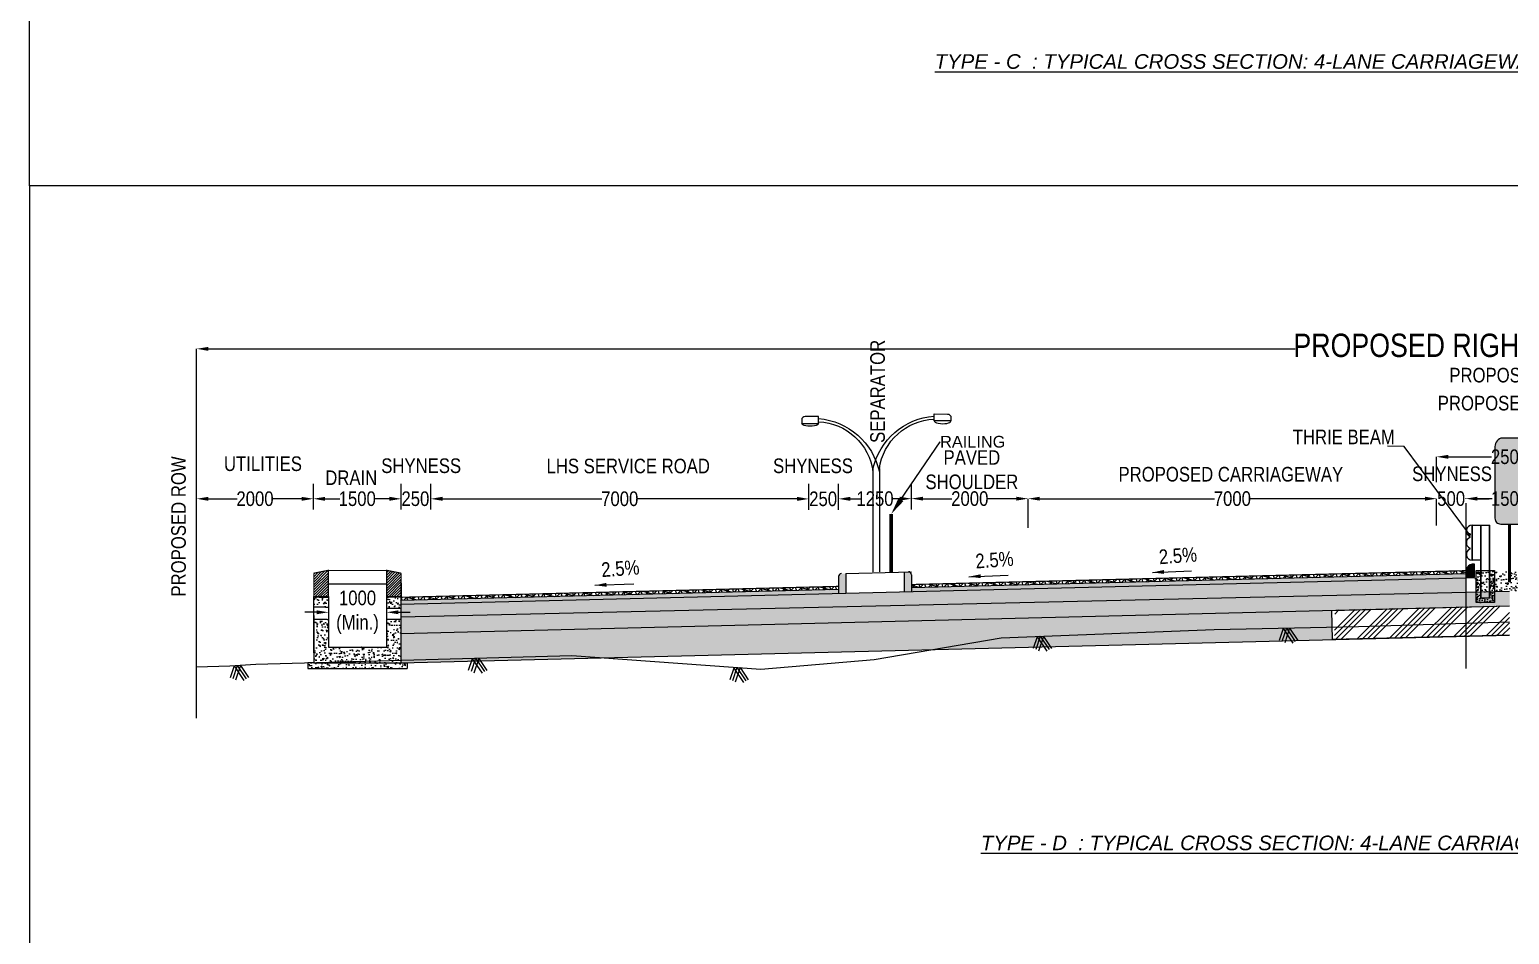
# Model space of a CAD drawing. Header units: millimetres. Extents: x 207528 to 778454, y -364692 to 101323.
# Drawn here: x 384197 to 409558, y 25714 to 41214 of the extents above; entities that cross this region are included whole.
import ezdxf
from ezdxf import colors
from ezdxf.entities.mleader import LeaderData, LeaderLine
from ezdxf.math import Vec2, Vec3

# ---------------------------------------------------------------- set-up
doc = ezdxf.new("R2010")
doc.units = ezdxf.units.MM
doc.linetypes.add('DASHED2', pattern=[0.375, 0.25, -0.125])
for name, color, linetype in [('Dim', 253, 'Continuous'), ('Dimension', 253, 'Continuous'), ('hatch', 253, 'Continuous'), ('NGL', 7, 'DASHED2'), ('Proposed ROW', 241, 'MNEW')]:
    doc.layers.add(name, color=color, linetype=linetype)
doc.styles.add('DIM', font='ARIALN.TTF', dxfattribs={"height": 250})
doc.styles.get("Standard").update_dxf_attribs({"font": 'arial.ttf'})
doc.styles.add('STRIP PLAN STYLE', font='ARIALN.TTF')
doc.linetypes.add('MNEW', pattern='A,26.152623,-1.048632,["PROW",Standard,S=1.75,R=0,X=0,Y=-0.975095],-7.693777,26.152623', length=61.047655)
doc.dimstyles.new('DIM', dxfattribs={"dimtxt": 250, "dimasz": 200, "dimexe": 0.18, "dimexo": 0.0625, "dimgap": 0.09, "dimtad": 0, "dimtih": 1, "dimtoh": 1, "dimdec": 0, "dimzin": 0, "dimdsep": 46, "dimtxsty": 'DIM', "dimcen": 0.09, "dimclrd": 256, "dimclrt": 7, "dimadec": 0, "dimazin": 0, "dimtfac": 1, "dimtdec": 0, "dimtofl": 0, "dimtmove": 0, "dimatfit": 3, "dimfxl": 1, "dimtolj": 1, "dimtzin": 0, "dimarcsym": 0})
doc.dimstyles.new('new', dxfattribs={"dimtxt": 150, "dimasz": 150, "dimexe": 100, "dimexo": 0.1, "dimgap": 0.09, "dimtad": 0, "dimtih": 1, "dimtoh": 1, "dimdec": 0, "dimzin": 0, "dimdsep": 46, "dimtxsty": 'DIM', "dimcen": 0.09, "dimclrd": 256, "dimclrt": 252, "dimadec": 0, "dimazin": 0, "dimtfac": 1, "dimtdec": 0, "dimtofl": 0, "dimtmove": 0, "dimatfit": 3, "dimfxl": 1, "dimtolj": 1, "dimtzin": 0, "dimlwd": -1, "dimarcsym": 0})

# ---------------------------------------------------------------- blocks, each defined once
blk = doc.blocks.new('*D145')
at = {"layer": 'Defpoints', "color": 0, "transparency": 16777216}
for p in [(410810, 33895), (408310, 33460), (410810, 33460)]:
    blk.add_point(p, dxfattribs=at)
at = {"layer": 'Dim', "color": 0, "lineweight": -2, "transparency": 16777216}
for p, q in [((408310, 33460), (408310, 33896)), ((410810, 33460), (410810, 33896))]:
    blk.add_line(p, q, dxfattribs=at)
at = {"layer": 'Dim', "lineweight": -2, "transparency": 16777216}
for p, q in [((408510, 33895), (409253, 33895)), ((410610, 33895), (409868, 33895))]:
    blk.add_line(p, q, dxfattribs=at)
at = {"layer": 'Dim', "transparency": 16777216}
for points in [[(408510, 33929), (408510, 33862), (408310, 33895)], [(410610, 33929), (410610, 33862), (410810, 33895)]]:
    blk.add_solid(points, dxfattribs=at)
at = {"layer": 'Dim', "color": 7, "transparency": 16777216, "insert": (409560, 33895), "char_height": 250, "attachment_point": 5, "style": 'DIM'}
blk.add_mtext('\\A1;2500', dxfattribs=at)
blk = doc.blocks.new('*D146')
at = {"layer": 'Defpoints', "color": 0, "transparency": 16777216}
for p in [(432060, 35745), (387060, 33506), (432060, 33626)]:
    blk.add_point(p, dxfattribs=at)
at = {"layer": 'Dim', "color": 0, "lineweight": -2, "transparency": 16777216}
for p, q in [((387060, 33506), (387060, 35745)), ((432060, 33626), (432060, 35745))]:
    blk.add_line(p, q, dxfattribs=at)
at = {"layer": 'Dim', "lineweight": -2, "transparency": 16777216}
for p, q in [((387260, 35745), (405888, 35745)), ((431860, 35745), (413234, 35745))]:
    blk.add_line(p, q, dxfattribs=at)
at = {"layer": 'Dim', "transparency": 16777216}
for points in [[(387260, 35778), (387260, 35711), (387060, 35745)], [(431860, 35778), (431860, 35711), (432060, 35745)]]:
    blk.add_solid(points, dxfattribs=at)
at = {"layer": 'Dim', "color": 7, "transparency": 16777216, "insert": (409561, 35745), "char_height": 400, "attachment_point": 5, "style": 'STRIP PLAN STYLE'}
blk.add_mtext('\\A1;PROPOSED RIGHT OF WAY (45m)', dxfattribs=at)
blk = doc.blocks.new('*D148')
at = {"layer": 'Defpoints', "color": 0, "transparency": 16777216}
for p in [(408310, 33178), (408310, 32992), (408810, 32992)]:
    blk.add_point(p, dxfattribs=at)
at = {"layer": 'Dim', "lineweight": -2, "transparency": 16777216}
for p, q in [((408110, 33178), (407910, 33178)), ((409010, 33178), (409210, 33178))]:
    blk.add_line(p, q, dxfattribs=at)
at = {"layer": 'Dim', "color": 0, "lineweight": -2, "transparency": 16777216}
for p, q in [((408310, 33177), (408310, 33178)), ((408810, 33177), (408810, 33178))]:
    blk.add_line(p, q, dxfattribs=at)
at = {"layer": 'Dim', "transparency": 16777216}
for points in [[(408110, 33212), (408110, 33145), (408310, 33178)], [(409010, 33212), (409010, 33145), (408810, 33178)]]:
    blk.add_solid(points, dxfattribs=at)
at = {"layer": 'Dim', "color": 7, "transparency": 16777216, "insert": (408560, 33178), "char_height": 250, "attachment_point": 5, "style": 'DIM'}
blk.add_mtext('\\A1;500', dxfattribs=at)
blk = doc.blocks.new('*D149')
at = {"layer": 'Defpoints', "color": 0, "transparency": 16777216}
for p in [(408810, 33179), (408810, 32992), (410310, 32992)]:
    blk.add_point(p, dxfattribs=at)
at = {"layer": 'Dim', "color": 0, "lineweight": -2, "transparency": 16777216}
for p, q in [((408810, 33178), (408810, 33179)), ((410310, 33177), (410310, 33178))]:
    blk.add_line(p, q, dxfattribs=at)
at = {"layer": 'Dim', "lineweight": -2, "transparency": 16777216}
for p, q in [((409010, 33179), (409264, 33179)), ((410110, 33178), (409856, 33178))]:
    blk.add_line(p, q, dxfattribs=at)
at = {"layer": 'Dim', "transparency": 16777216}
for points in [[(409010, 33212), (409010, 33146), (408810, 33179)], [(410110, 33212), (410110, 33145), (410310, 33178)]]:
    blk.add_solid(points, dxfattribs=at)
at = {"layer": 'Dim', "color": 7, "transparency": 16777216, "insert": (409560, 33179), "char_height": 250, "attachment_point": 5, "style": 'DIM'}
blk.add_mtext('\\A1;1500', dxfattribs=at)
blk = doc.blocks.new('*D150')
at = {"layer": 'Defpoints', "color": 0, "transparency": 16777216}
for p in [(399310, 33179), (399310, 33179), (401310, 33178)]:
    blk.add_point(p, dxfattribs=at)
at = {"layer": 'Dim', "color": 0, "lineweight": -2, "transparency": 16777216}
for p, q in [((399310, 33178), (399310, 33178)), ((401310, 33178), (401310, 33178))]:
    blk.add_line(p, q, dxfattribs=at)
at = {"layer": 'Dim', "lineweight": -2, "transparency": 16777216}
for p, q in [((399510, 33178), (400003, 33178)), ((401110, 33178), (400618, 33178))]:
    blk.add_line(p, q, dxfattribs=at)
at = {"layer": 'Dim', "transparency": 16777216}
for points in [[(399510, 33212), (399510, 33145), (399310, 33179)], [(401110, 33211), (401110, 33145), (401310, 33178)]]:
    blk.add_solid(points, dxfattribs=at)
at = {"layer": 'Dim', "color": 7, "transparency": 16777216, "insert": (400310, 33178), "char_height": 250, "attachment_point": 5, "style": 'DIM'}
blk.add_mtext('\\A1;2000', dxfattribs=at)
blk = doc.blocks.new('*D151')
at = {"layer": 'Defpoints', "color": 0, "transparency": 16777216}
for p in [(401310, 33178), (408310, 32718), (401310, 32680)]:
    blk.add_point(p, dxfattribs=at)
at = {"layer": 'Dim', "color": 0, "lineweight": -2, "transparency": 16777216}
for p, q in [((401310, 32680), (401310, 33178)), ((408310, 32718), (408310, 33178))]:
    blk.add_line(p, q, dxfattribs=at)
at = {"layer": 'Dim', "lineweight": -2, "transparency": 16777216}
for p, q in [((401510, 33178), (404505, 33178)), ((408110, 33178), (405115, 33178))]:
    blk.add_line(p, q, dxfattribs=at)
at = {"layer": 'Dim', "transparency": 16777216}
for points in [[(401510, 33211), (401510, 33144), (401310, 33178)], [(408110, 33211), (408110, 33144), (408310, 33178)]]:
    blk.add_solid(points, dxfattribs=at)
at = {"layer": 'Dim', "color": 7, "transparency": 16777216, "insert": (404810, 33178), "char_height": 250, "attachment_point": 5, "style": 'DIM'}
blk.add_mtext('\\A1;7000', dxfattribs=at)
blk = doc.blocks.new('*D159')
at = {"layer": 'Defpoints', "color": 0, "transparency": 16777216}
for p in [(390317, 31232), (389317, 30750), (390317, 30750)]:
    blk.add_point(p, dxfattribs=at)
at = {"layer": 'Dim', "lineweight": -2, "transparency": 16777216}
for p, q in [((389117, 31232), (388917, 31232)), ((390517, 31232), (390717, 31232))]:
    blk.add_line(p, q, dxfattribs=at)
at = {"layer": 'Dim', "color": 0, "lineweight": -2, "transparency": 16777216}
for p, q in [((389317, 31230), (389317, 31232)), ((390317, 31230), (390317, 31232))]:
    blk.add_line(p, q, dxfattribs=at)
at = {"layer": 'Dim', "transparency": 16777216}
for points in [[(389117, 31265), (389117, 31198), (389317, 31232)], [(390517, 31265), (390517, 31198), (390317, 31232)]]:
    blk.add_solid(points, dxfattribs=at)
at = {"layer": 'Dim', "color": 7, "transparency": 16777216, "insert": (389817, 31232), "char_height": 250, "attachment_point": 5, "style": 'DIM'}
blk.add_mtext('\\A1;1000 \\P(Min.)', dxfattribs=at)
blk = doc.blocks.new('*D160')
at = {"layer": 'Defpoints', "color": 0, "transparency": 16777216}
for p in [(389060, 33176), (389060, 33176), (390564, 33175)]:
    blk.add_point(p, dxfattribs=at)
at = {"layer": 'Dimension', "color": 0, "lineweight": -2, "transparency": 16777216}
for p, q in [((389060, 33176), (389060, 33176)), ((390564, 33175), (390564, 33175))]:
    blk.add_line(p, q, dxfattribs=at)
at = {"layer": 'Dimension', "lineweight": -2, "transparency": 16777216}
for p, q in [((389260, 33176), (389516, 33176)), ((390364, 33175), (390108, 33175))]:
    blk.add_line(p, q, dxfattribs=at)
at = {"layer": 'Dimension', "transparency": 16777216}
for points in [[(389260, 33209), (389260, 33142), (389060, 33176)], [(390364, 33209), (390364, 33142), (390564, 33175)]]:
    blk.add_solid(points, dxfattribs=at)
at = {"layer": 'Dimension', "color": 7, "transparency": 16777216, "insert": (389812, 33176), "char_height": 250, "width": 591.23, "attachment_point": 5, "style": 'DIM'}
blk.add_mtext('\\A1;1500', dxfattribs=at)
blk = doc.blocks.new('*D161')
at = {"layer": 'Defpoints', "color": 0, "transparency": 16777216}
for p in [(387060, 33233), (389060, 33232), (387060, 33176)]:
    blk.add_point(p, dxfattribs=at)
at = {"layer": 'Dimension', "color": 0, "lineweight": -2, "transparency": 16777216}
for p, q in [((387060, 33177), (387060, 33176)), ((389060, 33177), (389060, 33176))]:
    blk.add_line(p, q, dxfattribs=at)
at = {"layer": 'Dimension', "lineweight": -2, "transparency": 16777216}
for p, q in [((387260, 33176), (387753, 33176)), ((388860, 33176), (388368, 33176))]:
    blk.add_line(p, q, dxfattribs=at)
at = {"layer": 'Dimension', "transparency": 16777216}
for points in [[(387260, 33209), (387260, 33142), (387060, 33176)], [(388860, 33209), (388860, 33142), (389060, 33176)]]:
    blk.add_solid(points, dxfattribs=at)
at = {"layer": 'Dimension', "color": 7, "transparency": 16777216, "insert": (388060, 33176), "char_height": 250, "attachment_point": 5, "style": 'DIM'}
blk.add_mtext('\\A1;2000', dxfattribs=at)
blk = doc.blocks.new('*D162')
at = {"layer": 'Defpoints', "color": 0, "transparency": 16777216}
for p in [(398060, 33175), (398060, 33175), (399310, 33178)]:
    blk.add_point(p, dxfattribs=at)
at = {"layer": 'Dimension', "color": 0, "lineweight": -2, "transparency": 16777216}
for p, q in [((398060, 33175), (398060, 33175)), ((399310, 33178), (399310, 33178))]:
    blk.add_line(p, q, dxfattribs=at)
at = {"layer": 'Dimension', "lineweight": -2, "transparency": 16777216}
for p, q in [((398260, 33176), (398389, 33176)), ((399110, 33178), (398981, 33177))]:
    blk.add_line(p, q, dxfattribs=at)
at = {"layer": 'Dimension', "transparency": 16777216}
for points in [[(398260, 33209), (398260, 33142), (398060, 33175)], [(399110, 33211), (399110, 33144), (399310, 33178)]]:
    blk.add_solid(points, dxfattribs=at)
at = {"layer": 'Dimension', "color": 7, "transparency": 16777216, "insert": (398685, 33177), "char_height": 250, "attachment_point": 5, "style": 'DIM'}
blk.add_mtext('\\A1;1250', dxfattribs=at)
blk = doc.blocks.new('*D163')
at = {"layer": 'Defpoints', "color": 0, "transparency": 16777216}
for p in [(391074, 33175), (391074, 33122), (397548, 33175)]:
    blk.add_point(p, dxfattribs=at)
at = {"layer": 'Dimension', "color": 0, "lineweight": -2, "transparency": 16777216}
for p, q in [((391074, 33174), (391074, 33175)), ((397548, 33175), (397548, 33175))]:
    blk.add_line(p, q, dxfattribs=at)
at = {"layer": 'Dimension', "lineweight": -2, "transparency": 16777216}
for p, q in [((391274, 33175), (394006, 33175)), ((397348, 33175), (394616, 33175))]:
    blk.add_line(p, q, dxfattribs=at)
at = {"layer": 'Dimension', "transparency": 16777216}
for points in [[(391274, 33208), (391274, 33142), (391074, 33175)], [(397348, 33208), (397348, 33142), (397548, 33175)]]:
    blk.add_solid(points, dxfattribs=at)
at = {"layer": 'Dimension', "color": 7, "transparency": 16777216, "insert": (394311, 33175), "char_height": 250, "attachment_point": 5, "style": 'DIM'}
blk.add_mtext('\\A1;7000', dxfattribs=at)
blk = doc.blocks.new('STREET LIGHT')
for points in [[(1398283, -25379), (1397367, -25386, 0.4142136), (1397133, -25624), (1397135, -25861), (1398287, -25851)], [(1406212, -25552), (1407129, -25554, -0.4142136), (1407364, -25790), (1407364, -26027), (1406212, -26025)]]:
    blk.add_lwpolyline(points, format="xyb", close=True)
for points in [[(1402038, -29128), (1402033, -36207)], [(1402480, -29151), (1402480, -36207)]]:
    blk.add_lwpolyline(points)
for centre, radius, start, end in [((1397942, -30163), 4650, 12.56953, 85.77023), ((1398142, -29670), 3933, 7.60214, 87.89511), ((1406586, -30335), 4650, 94.61139, 167.81209), ((1406382, -29843), 3933, 92.48651, 172.77948)]:
    blk.add_arc(centre, radius, start, end)
at = {"extrusion": (0, 0, -1)}
blk.add_ellipse((1397711, -25856), major_axis=(576, 5), ratio=0.3318966, start_param=0, end_param=3.1415927, dxfattribs=at)
blk.add_ellipse((1406788, -26026), major_axis=(-576, 1), ratio=0.3318966, start_param=0, end_param=3.1415927)
blk = doc.blocks.new('*D167')
at = {"layer": 'Defpoints', "color": 0, "transparency": 16777216}
for p in [(398062, 33174), (397552, 32857), (398062, 32857)]:
    blk.add_point(p, dxfattribs=at)
at = {"layer": 'Dim', "lineweight": -2, "transparency": 16777216}
for p, q in [((397352, 33174), (397152, 33174)), ((398262, 33174), (398462, 33174))]:
    blk.add_line(p, q, dxfattribs=at)
at = {"layer": 'Dim', "color": 0, "lineweight": -2, "transparency": 16777216}
for p, q in [((397552, 33173), (397552, 33175)), ((398062, 33173), (398062, 33175))]:
    blk.add_line(p, q, dxfattribs=at)
at = {"layer": 'Dim', "transparency": 16777216}
for points in [[(397352, 33208), (397352, 33141), (397552, 33174)], [(398262, 33208), (398262, 33141), (398062, 33174)]]:
    blk.add_solid(points, dxfattribs=at)
at = {"layer": 'Dim', "color": 7, "transparency": 16777216, "insert": (397797, 33174), "char_height": 250, "attachment_point": 5, "style": 'DIM'}
blk.add_mtext('\\A1;250', dxfattribs=at)
blk = doc.blocks.new('*D168')
at = {"layer": 'Defpoints', "color": 0, "transparency": 16777216}
for p in [(391074, 33176), (390564, 32859), (391074, 32859)]:
    blk.add_point(p, dxfattribs=at)
at = {"layer": 'Dim', "lineweight": -2, "transparency": 16777216}
for p, q in [((390364, 33176), (390164, 33176)), ((391274, 33176), (391474, 33176))]:
    blk.add_line(p, q, dxfattribs=at)
at = {"layer": 'Dim', "color": 0, "lineweight": -2, "transparency": 16777216}
for p, q in [((390564, 33175), (390564, 33176)), ((391074, 33175), (391074, 33176))]:
    blk.add_line(p, q, dxfattribs=at)
at = {"layer": 'Dim', "transparency": 16777216}
for points in [[(390364, 33210), (390364, 33143), (390564, 33176)], [(391274, 33210), (391274, 33143), (391074, 33176)]]:
    blk.add_solid(points, dxfattribs=at)
at = {"layer": 'Dim', "color": 7, "transparency": 16777216, "insert": (390809, 33176), "char_height": 250, "attachment_point": 5, "style": 'DIM'}
blk.add_mtext('\\A1;250', dxfattribs=at)
blk = doc.blocks.new('thrie pole')
at = {"true_color": 0x939598}
h = blk.add_hatch(dxfattribs=at)
h.set_pattern_fill('AR-CONC', color=252, scale=0.7)
h.paths.add_polyline_path([(1314319, 54509), (1314169, 54509), (1314169, 54977), (1314089, 54977), (1314089, 54429), (1314399, 54429), (1314399, 54977), (1314319, 54977)])
for points in [[(1314019, 55151), (1314019, 55751)], [(1314019, 55351), (1314019, 55751)], [(1314019, 55751), (1314319, 55751)], [(1314024, 55151), (1314024, 55751)], [(1314024, 55351), (1314024, 55751)], [(1314169, 54509), (1314169, 55751)], [(1314174, 54509), (1314174, 55751)], [(1314314, 54509), (1314314, 55751)], [(1314319, 54509), (1314319, 55751)], [(1314169, 55151), (1314019, 55151)], [(1314174, 54509), (1314169, 54509)], [(1314169, 54509), (1314319, 54509)]]:
    blk.add_lwpolyline(points)
blk.add_lwpolyline([(1314399, 54429), (1314089, 54429), (1314089, 54977), (1314399, 54977)], close=True)
for centre, radius, start, end in [((1314019, 55651), 100, 90, 245.38), ((1314019, 55451), 100, 114.62, 245.38), ((1313973, 55551), 10, 294.62, 65.38), ((1314019, 55251), 100, 114.62, 270), ((1313973, 55351), 10, 294.62, 65.38)]:
    blk.add_arc(centre, radius, start, end)

msp = doc.modelspace()

# ---------------------------------------------------------------- hatches: boundary and pattern name
at = {"true_color": 0x636466}
h = msp.add_hatch(color=251, dxfattribs=at)
h.dxf.hatch_style = 1
h.paths.add_polyline_path([(408958.9, 32056.7), (408920.8, 32056.7, 0.2904632), (408820.9, 31968.1), (408811.9, 31904.7), (408812.4, 31904.8), (408812.4, 31824.7), (408958.8, 31825.9)])
h = msp.add_hatch(color=256)
h.dxf.hatch_style = 1
h.paths.add_polyline_path([(398060.2, 31844.8, -0.4142136), (398110.2, 31894.8), (398183.4, 31894.8), (398183.4, 31559), (398060.2, 31555.9)])
h = msp.add_hatch(color=256)
h.dxf.hatch_style = 1
h.paths.add_polyline_path([(399310.2, 31876, 0.4142136), (399260.2, 31926), (399186.9, 31926), (399186.9, 31590.3), (399310.2, 31587.2)])
h = msp.add_hatch()
h.set_pattern_fill('GOST_GLASS', color=41, scale=5)
h.set_pattern_definition([(45, (331711.88, -35685.888), (42.426407, -4e-15), [25, -35]), (45, (331722.486, -35685.888), (42.426407, -4e-15), [10, -50]), (45, (331711.88, -35675.28), (42.426407, -4e-15), [10, -50])])
h.paths.add_polyline_path([(408812.4, 31824.7), (408812.4, 31894.8), (399310.2, 31657.2), (399310.2, 31587.2)])
h = msp.add_hatch()
h.set_pattern_fill('AR-SAND', color=45, scale=2.5)
h.set_pattern_definition([(37.5, (-24539.49, -36361.05), (-4.000078, 122.35331), [0, -96.52, 0, -107.95, 0, -103.1875]), (7.5, (-24539.5, -36361.05), (112.38082, 179.206275), [0, -52.07, 0, -86.995, 0, -33.3375]), (327.5, (-24617.6, -36361.05), (197.748093, 0.359296), [0, -31.75, 0, -114.3, 0, -149.225]), (317.5, (-24617.6, -36361.05), (190.88911, 55.73233), [0, -15.875, 0, -74.93, 0, -85.725])])
h.paths.add_polyline_path([(408958.8, 31941.3), (410163.7, 31941.3), (410158.1, 31577), (409560.2, 31590.8), (408964.5, 31577)])
h = msp.add_hatch()
h.set_pattern_fill('GOST_GLASS', color=41, scale=5)
h.set_pattern_definition([(45, (71260.568, -13386.195), (42.426407, 0), [25, -35]), (45, (71271.175, -13386.195), (42.426407, 0), [10, -50]), (45, (71260.568, -13375.59), (42.426407, 0), [10, -50])])
h.paths.add_polyline_path([(398060.2, 31626), (398060.2, 31555.9), (390560.9, 31368.4), (390560.9, 31438.5)])
at = {"layer": 'Dim'}
h = msp.add_hatch(color=124, dxfattribs=at)
h.dxf.hatch_style = 1
edge = h.paths.add_edge_path()
edge.add_line((409810.2, 32843), (409810.2, 34043))
edge.add_arc((409618, 34044.6), 192.2, 359.51681, 421.33401)
edge.add_line((409710.2, 34213.3), (409410.2, 34213.3))
edge.add_arc((409473, 34061.9), 163.9, 112.53079, 186.6184)
edge.add_line((409310.2, 34043), (409310.2, 32843))
edge.add_arc((409410.2, 32843), 100, 180, 270)
edge.add_line((409410.2, 32743), (409710.2, 32743))
edge.add_arc((409710.2, 32843), 100, 270, 360)
h = msp.add_hatch(dxfattribs=at)
h.set_pattern_fill('ANSI31', color=256, scale=10)
h.set_pattern_definition([(45, (288363.653, 18154.405), (-22.45064, 22.45064), [])])
h.paths.add_polyline_path([(389317, 31785.1), (389067.4, 31763.7), (389067.3, 31502.5), (389317, 31502.5)])
h.paths.add_polyline_path([(389317, 31872.7), (389316.9, 31951.2), (389067.5, 31901.6), (389067.4, 31763.7), (389317, 31785.1)])
h = msp.add_hatch(dxfattribs=at)
h.set_pattern_fill('ANSI31', color=256, scale=10)
h.set_pattern_definition([(45, (288463.653, 18154.405), (-22.45064, 22.45064), [])])
edge = h.paths.add_edge_path()
edge.add_line((390567.1, 31901.4), (390317.1, 31951.2))
edge.add_line((390317.1, 31951.2), (390317, 31872.7))
edge.add_line((390317, 31872.7), (390317, 31502.5))
edge.add_line((390317, 31502.5), (390566.7, 31502.5))
edge.add_line((390566.7, 31502.5), (390566.5, 31901.6))
h = msp.add_hatch(dxfattribs=at)
h.set_pattern_fill('AR-CONC', color=256, scale=3)
h.set_pattern_definition([(50, (331711.9, -35685.9), (546.554, -47.8173), [57.15, -628.65]), (355, (331711.9, -35685.9), (-105.7303, 573.1705), [45.72, -502.9218]), (100.45144, (331757.4, -35689.87), (440.8237, 525.3533), [48.57, -534.2707]), (46.1842, (331711.9, -35533.5), (813.237, -126.127), [85.725, -942.975]), (96.6356, (331779.65, -35544), (712.2124, 742.2784), [72.855, -801.407]), (351.18415, (331711.9, -35533.5), (712.2124, 742.2784), [68.58, -754.379]), (21, (331788.1, -35571.6), (454.8432, -306.7956), [57.15, -628.65]), (326, (331788.1, -35571.6), (185.406, 552.564), [45.72, -502.92]), (71.45144, (331826, -35597.15), (640.2493, 245.7683), [48.57, -534.2698]), (37.5, (331711.88, -35685.89), (9.2658, 253.6651), [0, -496.824, 0, -510.54, 0, -504.825]), (7.5, (331711.88, -35685.9), (200.459, 300.5417), [0, -291.084, 0, -485.394, 0, -192.405]), (327.5, (331541.95, -35685.89), (406.7718, -17.18623), [0, -190.5, 0, -594.36, 0, -788.67]), (317.5, (331465.75, -35685.9), (444.3875, 76.2795), [0, -247.65, 0, -394.716, 0, -560.07])])
h.paths.add_polyline_path([(408812.4, 31576), (408812.4, 31824.7), (390560.2, 31368.4), (390560.2, 31277.7), (390560.2, 31226.5), (390560.2, 31151.4)])
h = msp.add_hatch(dxfattribs=at)
h.set_pattern_fill('ANSI34', color=256, scale=20)
h.set_pattern_definition([(45, (333714.56, -7435.43), (-269.4077, 269.4077), []), (45, (333804.36, -7435.43), (-269.4077, 269.4077), []), (45, (333894.17, -7435.43), (-269.4077, 269.4077), []), (45, (333983.97, -7435.43), (-269.4077, 269.4077), [])])
h.paths.add_polyline_path([(409554.6, 31344.6), (407565.2, 31294.9), (406566, 31269.9), (406559.9, 30765.6), (409566.6, 30840.4)])
at = {"layer": 'hatch'}
h = msp.add_hatch(dxfattribs=at)
h.set_pattern_fill('NET3', color=256, scale=30, angle=45)
h.set_pattern_definition([(45, (331711.88, -35685.89), (-67.35192, 67.35192), []), (105, (331711.88, -35685.89), (-92.004435, -24.65251), []), (165, (331711.88, -35685.89), (-24.65251, -92.004435), [])])
h.paths.add_polyline_path([(408812.4, 31894.8), (408812.4, 31944.8), (399310.2, 31707.2), (399310.2, 31657.2)])
h = msp.add_hatch(dxfattribs=at)
h.set_pattern_fill('AR-CONC', color=256, angle=90)
h.set_pattern_definition([(140, (288463.65, 18154.4), (15.93909, 182.18467), [19.05, -209.55]), (85, (288463.65, 18154.4), (-191.05685, -35.24342), [15.24, -167.6406]), (190.45144, (288464.98, 18169.59), (-175.11775, 146.94125), [16.19, -178.09024]), (136.1842, (288412.85, 18154.4), (42.04233, 271.07904), [28.575, -314.325]), (186.63556, (288416.36, 18177), (-247.4261, 237.40413), [24.285, -267.1356]), (81.18415, (288412.85, 18154.4), (-247.4261, 237.4041), [22.86, -251.4597]), (111, (288425.55, 18179.8), (102.2652, 151.6144), [19.05, -209.55]), (56, (288425.55, 18179.8), (-184.18797, 61.80203), [15.24, -167.64]), (161.45145, (288434.08, 18192.44), (-81.92277, 213.41642), [16.19, -178.08994]), (127.5, (288463.653, 18154.405), (-84.55504, 3.088603), [0, -165.608, 0, -170.18, 0, -168.275]), (97.5, (288463.65, 18154.405), (-100.180575, 66.81966), [0, -97.028, 0, -161.798, 0, -64.135]), (57.5, (288463.65, 18097.76), (5.728744, 135.590595), [0, -63.5, 0, -198.12, 0, -262.89]), (47.5, (288463.65, 18072.36), (-25.42649, 148.12918), [0, -82.55, 0, -131.572, 0, -186.69])])
h.paths.add_polyline_path([(390560.9, 31105.4), (390317, 31105.3), (390317, 30635), (389317, 30635), (389316.6, 31104.8), (389066.7, 31111), (389066.7, 30367.4), (390560.7, 30367.4)])
h.paths.add_polyline_path([(389317, 31502.5), (389067, 31502.5), (389067.7, 31321.5), (389314.2, 31315.4)])
h.paths.add_polyline_path([(390560.9, 31502.5), (390317, 31502.5), (390317, 31294.5), (390560.9, 31294.5)])
h.paths.add_polyline_path([(390667, 30367.3), (390589.4, 30367.3), (390560.9, 30367.4), (390560.7, 30367.4), (389066.7, 30367.4), (388962.4, 30369.7), (388967, 30267.3), (390667, 30267.3)])
h = msp.add_hatch(dxfattribs=at)
h.set_pattern_fill('GRAVEL', color=11, scale=25)
h.set_pattern_definition([(228.01279, (334169.64, -35103.45), (-5080, -5715), [85.4304, -8457.621]), (184.96974, (334112.49, -35166.948), (7619.999997, 635.000036), [146.6012, -14513.5122]), (132.510447, (333966.44, -35179.65), (6350.000003, -6984.999998), [103.3704, -10233.6807]), (267.27369, (333718.79, -35338.398), (635.000001, 12700), [133.501, -13216.6094]), (292.833654, (333712.44, -35471.748), (-3175, 7620), [130.9084, -12959.952]), (357.27369, (333763.24, -35592.398), (-12700, 635.000001), [133.501, -13216.6094]), (37.69424, (333896.59, -35598.748), (-8254.9999996, -6350.0000005), [176.5484, -17478.2788]), (72.255328, (334036.29, -35490.798), (4445.000001, 13969.9999996), [166.68, -16501.314]), (121.429566, (334087.09, -35332.048), (-5080.000001, 8255), [133.9532, -13261.3864]), (175.23636, (334017.24, -35217.75), (6985, -635), [152.9283, -7493.4842]), (222.397438, (333864.84, -35205.048), (-7619.9999998, -6985.0000003), [197.7695, -19579.193]), (138.814075, (334347.44, -35344.75), (-4445, 3810), [67.501, -6682.6415]), (171.469234, (334296.64, -35300.298), (8255, -1269.999999), [128.4205, -12713.6597]), (225, (334169.64, -35281.25), (-9e-14, -635), [89.8023, -808.2233]), (203.19859, (334125.19, -35205.05), (3175, 1270), [48.3603, -4787.6556]), (291.80141, (334080.74, -35224.1), (-635, 1905), [68.3914, -3351.1882]), (30.96376, (334106.14, -35287.6), (1905, 1270), [111.08, -3591.5745]), (161.56505, (334201.4, -35230.45), (1270, -635), [80.3218, -1927.7245]), (16.38954, (333712.44, -35224.1), (6350, 1905), [112.522, -11139.7067]), (70.346176, (333820.39, -35192.35), (-2540, -6985), [94.3997, -9345.554]), (293.19859, (334201.39, -35103.45), (-1270, 3175), [96.72, -4739.296]), (343.61046, (334239.49, -35192.35), (-6350, 1905), [112.522, -11139.7067]), (339.443955, (333712.44, -35617.8), (-3175, 1270), [108.5088, -5316.9336]), (294.77514, (333814.04, -35655.9), (-3175.000004, 6984.999998), [90.918, -9000.8983]), (66.80141, (334207.74, -35738.45), (1270, 3175), [96.72, -4739.296]), (17.354025, (334245.84, -35649.55), (-8255, -2540), [106.4457, -10538.094]), (69.443955, (333896.59, -35738.45), (-1270, -3175), [54.2544, -5371.188]), (101.30993, (334169.64, -35738.45), (-635, 2540), [32.3787, -3205.4987]), (165.96376, (334163.29, -35706.7), (1905, -635), [130.9084, -2487.2636]), (186.009006, (334036.29, -35674.948), (6350, 635), [121.3167, -12010.3412]), (303.69007, (334106.14, -35344.75), (-635, 1270), [91.581, -2197.944]), (353.157227, (334156.94, -35420.948), (10795, -1269.9999994), [159.8892, -15829.0023]), (60.945396, (334315.69, -35440), (-2540, -4445), [65.377, -6472.348]), (90, (334347.44, -35382.85), (-635, 635), [38.1, -596.9]), (120.256437, (334023.59, -35655.9), (2540, -4445), [88.2167, -8733.4852]), (48.01279, (333979.14, -35579.7), (5080, 5715), [170.8607, -8372.1905]), (0, (334093.44, -35452.7), (635, 635), [165.1, -469.9]), (325.304846, (334258.54, -35452.7), (6350.000002, -4444.999997), [100.4024, -9939.829]), (254.0546, (334341.09, -35509.85), (-635, -2540), [92.4573, -4530.4125]), (207.645975, (334315.69, -35598.748), (-12065.0000004, -6349.999999), [150.5363, -14903.116]), (175.42608, (334182.34, -35668.598), (-8255, 635), [159.2574, -15766.4616])])
h.paths.add_polyline_path([(409560.2, 31340.7), (409560.2, 31525.1), (406012.4, 31355.2), (402136.3, 31381.7), (399747, 31275.7), (390560.2, 31014.8), (390560.2, 30865.7)])
h.paths.add_polyline_path([(409560.2, 31525.1), (409560.2, 31590.8), (390560.2, 31151.4), (390560.2, 31014.8), (399747, 31275.7), (402136.3, 31381.7), (406012.4, 31355.2)])
h = msp.add_hatch(dxfattribs=at)
h.set_pattern_fill('NET3', color=256, scale=30, angle=45)
h.set_pattern_definition([(45, (71260.57, -13386.2), (-67.35192, 67.35192), []), (105, (71260.57, -13386.2), (-92.004435, -24.652514), []), (165, (71260.57, -13386.2), (-24.652514, -92.004435), [])])
h.paths.add_polyline_path([(398060.2, 31676), (398060.2, 31626), (390560.9, 31438.5), (390560.9, 31488.5)])
h = msp.add_hatch(dxfattribs=at)
h.set_pattern_fill('DOTS', color=25, scale=50)
h.set_pattern_definition([(0, (333712.44, -35738.45), (39.6875, 79.375), [0, -79.375])])
h.paths.add_polyline_path([(406516.5, 31264.3), (390560.2, 30865.7), (390560.2, 30365.6), (406529, 30764.5)])

# ---------------------------------------------------------------- linework, layer by layer
for p, q in [((398060.2, 31844.8), (398060.2, 31555.9)), ((398183.4, 31894.8), (399310.2, 31922.6)), ((399310.2, 31876), (399310.2, 31587.2)), ((389067, 30538.6), (389067, 31502.5)), ((389317, 31502.5), (389317, 30635)), ((390317, 30635), (390317, 31502.5)), ((389317, 30635), (390317, 30635)), ((389067, 30367.4), (388967, 30367.4)), ((388967, 30367.4), (388967, 30267.3)), ((388967, 30267.3), (390667, 30267.3)), ((389067, 30367.4), (390567, 30367.4))]:
    msp.add_line(p, q)
for points, const_width in [([(398962.9, 31914.1), (398962.9, 32914.1)], 60), ([(399310.2, 31707.2), (408812.4, 31944.8)], 20), ([(400560.8, 31738.6), (408812.4, 31944.9)], 20), ([(390560.2, 31826), (390560.2, 31462.1)], 10), ([(390560.2, 31488.5), (398060.2, 31676)], 20)]:
    msp.add_lwpolyline(points, dxfattribs=dict(const_width=const_width))
for points in [[(389066.9, 31901.4, 20, 20, 0), (389066.9, 31901.4, 20, 20, 0), (389316.9, 31951.2, 20, 20, 0), (389317, 31872.7, 20, 20, 0), (389317, 31502.5, 20, 20, 0), (389067.3, 31502.5, 20, 20, 0), (389067.5, 31901.6, 0, 0, 0)], [(390567.1, 31901.4, 20, 20, 0), (390567.1, 31901.4, 20, 20, 0), (390317.1, 31951.2, 20, 20, 0), (390317, 31872.7, 20, 20, 0), (390317, 31502.5, 20, 20, 0), (390566.7, 31502.5, 20, 20, 0), (390566.5, 31901.6, 0, 0, 0)]]:
    msp.add_lwpolyline(points, format="xyseb")
msp.add_lwpolyline([(408958.9, 32056.7), (408920.8, 32056.7, 0.2904632), (408820.9, 31968.1), (408811.7, 31903.9), (408812.4, 31824.7), (408958.8, 31825.9)], format="xyb", close=True)
for points in [[(389064.2, 31919.5), (389064.6, 31919.5)], [(389316.9, 31949.6), (390317.1, 31951.2)], [(389317, 31721.2), (390317.1, 31721.2)], [(390560.2, 31368.4), (408812.4, 31824.7)], [(390560.2, 31775.5), (390560.2, 30825.5)], [(398183.4, 31894.8), (398183.4, 31560.7)], [(399186.9, 31926), (399186.9, 31592)], [(399310.2, 31657.2), (408812.4, 31894.8)], [(390560.2, 31438.5), (398060.2, 31626)], [(390560.2, 31151.4), (409560.2, 31590.8)], [(390560.9, 31573), (390560.9, 30367.4)], [(390560.2, 30865.7), (409560.2, 31340.7)], [(409560.2, 30840.4), (406529, 30764.5), (406516.5, 31264.3), (409560.2, 31340.7)], [(389066.7, 31175.7), (389066.7, 30925.6)], [(389066.7, 31010.1), (389066.7, 30367.4)], [(390560.2, 30365.6), (409560.2, 30840.6)], [(390567, 30367.3), (390667, 30367.3), (390667, 30267.3)]]:
    msp.add_lwpolyline(points)
at = {"linetype": 'DASHED2', "ltscale": 2}
for points in [[(389314.2, 31484.1), (389064.2, 31490.3)], [(390560.9, 31488.5), (390310.9, 31494.7)], [(389314.2, 31315.4), (389064.2, 31321.6)], [(390560.2, 31294.5), (390317, 31294.5)], [(389316.6, 31104.8), (389066.6, 31111.1)], [(390560.9, 31105.4), (390317, 31105.5)]]:
    msp.add_lwpolyline(points, dxfattribs=at)
for centre, start, end in [((398110.2, 31844.8), 90, 180), ((399260.2, 31876), 0, 90)]:
    msp.add_arc(centre, 50, start, end)
at = {"layer": 'Dim'}
for points in [[(384197.2, 73607.1), (434878.3, 73607.1), (434878.3, 38536.5), (384197.2, 38536.5)], [(384197.2, 38536.5), (384197.2, -8793.9), (434760.7, -8793.9), (434760.7, 38532.4)]]:
    msp.add_lwpolyline(points, close=True, dxfattribs=at)
msp.add_lwpolyline([(409810.2, 32843), (409810.2, 34043, 0.2764658), (409710.2, 34213.3), (409410.2, 34213.3, 0.3350205), (409310.2, 34043), (409310.2, 32843, 0.4142136), (409410.2, 32743), (409710.2, 32743, 0.4142136)], format="xyb", close=True, dxfattribs=at)
for points in [[(389062.3, 32990.7), (389062.3, 33434)], [(390566.4, 32990.7), (390566.4, 33434)], [(390566.4, 32990.4), (390566.4, 33433.7)], [(391074.5, 32991.6), (391074.5, 33434.9)], [(391074.5, 32990.7), (391074.5, 33434)], [(397554.2, 32989), (397554.2, 33432.3)], [(398062.3, 32989.9), (398062.3, 33433.2)], [(398062.3, 32989), (398062.3, 33432.3)], [(399312.3, 32993.6), (399312.3, 33436.9)], [(408812.4, 33101.1), (408812.4, 30266.6)], [(389066.7, 31175.7), (389066.7, 31502.5)], [(405680.7, 30952.3), (405612.7, 30747.7)], [(405735.9, 30959.8), (405660.2, 30731.9)], [(405680.7, 30952.3), (405847.8, 30704)], [(405790.8, 30958.1), (405707.3, 30706.8)], [(405735.9, 30959.8), (405889.3, 30731.9)], [(405790.8, 30958.1), (405930.5, 30750.5)], [(401462.7, 30813.2), (401394.8, 30608.5)], [(401517.9, 30820.7), (401442.2, 30592.8)], [(401462.7, 30813.2), (401629.9, 30564.8)], [(401572.8, 30818.9), (401489.4, 30567.7)], [(401517.9, 30820.7), (401671.4, 30592.7)], [(401572.8, 30818.9), (401712.5, 30611.3)], [(391783.9, 30436.7), (391716, 30232.1)], [(391839.1, 30444.2), (391763.4, 30216.3)], [(391783.9, 30436.7), (391951.1, 30188.4)], [(391894, 30442.5), (391810.6, 30191.2)], [(391839.1, 30444.2), (391992.6, 30216.3)], [(391894, 30442.5), (392033.7, 30234.9)], [(387701.6, 30314.2), (387633.6, 30109.6)], [(387756.8, 30321.8), (387681.1, 30093.9)], [(387701.6, 30314.2), (387868.7, 30065.9)], [(387811.7, 30320), (387728.2, 30068.8)], [(387756.8, 30321.8), (387910.2, 30093.8)], [(387811.7, 30320), (387951.4, 30112.4)], [(396264.9, 30277.2), (396197, 30072.6)], [(396320.1, 30284.8), (396244.4, 30056.8)], [(396264.9, 30277.2), (396432.1, 30028.9)], [(396375, 30283), (396291.6, 30031.8)], [(396320.1, 30284.8), (396473.5, 30056.8)], [(396375, 30283), (396514.7, 30075.4)]]:
    msp.add_lwpolyline(points, dxfattribs=at)
at = {"layer": 'Dim', "color": 7, "const_width": 50}
msp.add_lwpolyline([(409560.2, 32743), (409560.2, 31743)], dxfattribs=at)
at = {"layer": 'Dimension', "linetype": 'Continuous', "ltscale": 10, "flags": 128}
msp.add_lwpolyline([(387060.2, 30298.5), (387626.1, 30313.2), (388075.4, 30342.7), (393488.7, 30488.8), (396729.1, 30255.3), (398669, 30420.8), (400845.1, 30795.1), (404497.5, 30934.1), (406974.3, 30985.6), (409560.2, 31066.1)], dxfattribs=at)
at = {"layer": 'Proposed ROW', "lineweight": -3, "ltscale": 3, "flags": 128}
msp.add_lwpolyline([(387060.2, 29418.9), (387060.2, 33506.2)], dxfattribs=at)

# ---------------------------------------------------------------- block references
at = {"xscale": -0.25, "yscale": 0.25}
msp.add_blockref('STREET LIGHT', (749271.1, 40974.3), dxfattribs=at)
msp.add_blockref('thrie pole', (-905098.5, -23028))

# ---------------------------------------------------------------- texts
at = {"layer": 'Dim', "color": 253, "insert": (398731, 35016.2), "char_height": 250, "attachment_point": 5, "rotation": 90, "style": 'DIM'}
msp.add_mtext_dynamic_manual_height_columns('SEPARATOR', width=5325.312, gutter_width=1250, heights=[0], dxfattribs=at)
at = {"layer": 'Dim', "char_height": 250, "attachment_point": 5, "style": 'DIM'}
for s, insert in [('PROPOSED C', (409483.3, 35292.9)), ('PROPOSED  MEDIAN', (409778.4, 34813.3)), ('PAVED \\PSHOULDER', (400345.9, 33673.2)), ('UTILITIES', (388196.4, 33775.3)), ('SHYNESS', (390908.3, 33740.9)), ('LHS SERVICE ROAD', (394456.3, 33735.9)), ('SHYNESS', (397623.3, 33739.2)), ('SHYNESS', (408575.2, 33602.7)), ('DRAIN', (389709.7, 33537)), ('PROPOSED CARRIAGEWAY', (404784.3, 33595.4))]:
    msp.add_mtext_dynamic_manual_height_columns(s, width=5325.312, gutter_width=1250, heights=[0], dxfattribs=dict(at, insert=insert))
at = {"layer": 'Dim', "insert": (406720.1, 34236), "char_height": 250, "width": 5325.312, "attachment_point": 5, "style": 'DIM'}
msp.add_mtext('THRIE BEAM', dxfattribs=at)
at = {"layer": 'Dim', "char_height": 250, "attachment_point": 5, "style": 'DIM'}
for s, insert, rotation in [('PROPOSED ROW', (386751.4, 32702.2), 90), ('2.5%', (400733, 32127.9), 4.21364), ('2.5%', (403876.7, 32200.8), 4.21364), ('2.5%', (394321.1, 31980.7), 4.21364)]:
    msp.add_mtext_dynamic_manual_height_columns(s, width=5325.312, gutter_width=1250, heights=[0], dxfattribs=dict(at, insert=insert, rotation=rotation))
at = {"layer": 'NGL', "color": 7, "char_height": 250, "width": 47718.433, "attachment_point": 5}
for s, insert in [('{\\fArial|b0|i1|c0|p34;\\LTYPE - C  : TYPICAL CROSS SECTION: 4-LANE CARRIAGEWAY WITH SERVICE ROAD (BYPASS/REALIGNMENT)}', (408964, 40629.7)), ('{\\fArial|b0|i1|c0|p34;\\LTYPE - D  : TYPICAL CROSS SECTION: 4-LANE CARRIAGEWAY WITH SERVICE ROAD (EXISTING STRETCH)}', (409435.2, 27243.5))]:
    msp.add_mtext(s, dxfattribs=dict(at, insert=insert))

# ---------------------------------------------------------------- dimensions: what is measured, and where the dimension line sits
at = {"layer": 'Dim'}
dim = msp.add_linear_dim(base=(432060.2, 35744.8), p1=(387060.2, 33506.2), p2=(432060.2, 33625.7), text='PROPOSED RIGHT OF WAY (45m)', dimstyle='DIM', override={"dimtxt": 400, "dimtxsty": 'STRIP PLAN STYLE'}, dxfattribs=at)
dim.commit()
dim.dimension.update_dxf_attribs({"geometry": '*D146', "text_midpoint": (409560.8, 35744.8), "dimtype": 160})
dim = msp.add_linear_dim(base=(410810.2, 33895.3), p1=(408310.2, 33460), p2=(410810.2, 33460), angle=0, dimstyle='DIM', dxfattribs=at)
dim.commit()
dim.dimension.update_dxf_attribs({"geometry": '*D145', "text_midpoint": (409560.2, 33895.3), "dimtype": 161})
for base, p1, p2, text, picture, middle in [((391074.5, 33176.2), (390564.2, 32859), (391074.5, 32859), '250', '*D168', (390809.1, 33176.2)), ((398062.3, 33174.5), (397552.1, 32857.3), (398062.3, 32857.3), '250', '*D167', (397797, 33174.5)), ((390316.6, 31231.7), (389316.6, 30750.2), (390316.6, 30750.2), '1000 \\P(Min.)', '*D159', (389816.6, 31231.7))]:
    dim = msp.add_linear_dim(base=base, p1=p1, p2=p2, angle=0, text=text, dimstyle='DIM', override={"dimfxl": 1.25, "dimfxlon": 1}, dxfattribs=at)
    dim.commit()
    dim.dimension.update_dxf_attribs({"geometry": picture, "text_midpoint": middle, "dimtype": 161})
dim = msp.add_aligned_dim(p1=(401310.2, 33177.9), p2=(399310.2, 33178.6), distance=0, dimstyle='DIM', dxfattribs=at)
dim.commit()
dim.dimension.update_dxf_attribs({"geometry": '*D150', "text_midpoint": (400310.2, 33178.2)})
dim = msp.add_linear_dim(base=(401310.2, 33177.7), p1=(408310.2, 32718.4), p2=(401310.2, 32680.2), dimstyle='DIM', dxfattribs=at)
dim.commit()
dim.dimension.update_dxf_attribs({"geometry": '*D151', "text_midpoint": (404810.2, 33177.7)})
for p1, p2, picture, middle in [((408810.2, 32991.5), (408310.2, 32991.5), '*D148', (408560.2, 33178.3)), ((410310.2, 32991.5), (408810.2, 32992.3), '*D149', (409560.3, 33178.6))]:
    dim = msp.add_aligned_dim(p1=p1, p2=p2, distance=-186.7, dimstyle='DIM', override={"dimfxl": 1.25, "dimfxlon": 1}, dxfattribs=at)
    dim.commit()
    dim.dimension.update_dxf_attribs({"geometry": picture, "text_midpoint": middle})
at = {"layer": 'Dimension'}
dim = msp.add_linear_dim(base=(387060.2, 33175.8), p1=(389060.2, 33232), p2=(387060.2, 33233.2), text='2000', dimstyle='DIM', override={"dimfxl": 1.25, "dimfxlon": 1}, dxfattribs=at)
dim.commit()
dim.dimension.update_dxf_attribs({"geometry": '*D161', "text_midpoint": (388060.2, 33175.8)})
dim = msp.add_aligned_dim(p1=(390564.2, 33175.4), p2=(389059.6, 33175.7), distance=0, text='1500', dimstyle='DIM', dxfattribs=at)
dim.commit()
dim.dimension.update_dxf_attribs({"geometry": '*D160', "text_midpoint": (389811.9, 33175.6)})
dim = msp.add_linear_dim(base=(391074.5, 33175.1), p1=(397548.3, 33175.1), p2=(391074.5, 33122.2), angle=180, text='7000', dimstyle='DIM', override={"dimfxl": 1.25, "dimfxlon": 1}, dxfattribs=at)
dim.commit()
dim.dimension.update_dxf_attribs({"geometry": '*D163', "text_midpoint": (394311.4, 33175.1)})
dim = msp.add_aligned_dim(p1=(399310.2, 33178.4), p2=(398060.2, 33175), distance=0, text='1250', dimstyle='DIM', override={"dimfxl": 1.25, "dimfxlon": 1}, dxfattribs=at)
dim.commit()
dim.dimension.update_dxf_attribs({"geometry": '*D162', "text_midpoint": (398685.2, 33176.7)})

# ---------------------------------------------------------------- leaders
at = {"layer": 'Dim'}
for points in [[(403439.5, 31914.7), (404109, 31940.8)], [(393883.9, 31694.6), (394553.4, 31720.7)], [(400295.8, 31841.8), (400965.3, 31867.9)]]:
    msp.add_leader(points, dimstyle='DIM', dxfattribs=at)
ml = msp.add_multileader_mtext('Standard', dxfattribs=at)
ml.set_content('RAILING', color=256)
ml.set_leader_properties()
ml.build(insert=Vec2(0, 0))
ml.multileader.update_dxf_attribs({"text_right_attachment_type": 6, "dogleg_length": 0.36, "arrow_head_size": 300})
ctx = ml.context
ctx.base_point, ctx.char_height, ctx.arrow_head_size, ctx.landing_gap_size, ctx.plane_origin = Vec3(399801.8, 34152.1), 200, 300, 0.09, Vec3(398984.7, 33069.4)
ctx.right_attachment = 6
notes = []
notes.append((ctx, [(0, (1, 1, 0), (399801.5, 34152.1), (1, 0), 0.36, [(0, [(398962.9, 32914.1)], 0, [])])]))
ctx.mtext.insert, ctx.mtext.width, ctx.mtext.flow_direction = Vec3(399801.9, 34253.9), 996.717, 5
at = {"layer": 'Dimension'}
msp.add_leader([(408874.1, 32565.1), (407752.5, 34073), (407469.5, 34079)], dimstyle='new', override={"dimasz": 50, "dimldrblk": 'Dot'}, dxfattribs=at)
for ctx, leaders in notes:
    for number, flags, end, landing, length, lines in leaders:
        leader = LeaderData()
        leader.index, (leader.has_last_leader_line, leader.has_dogleg_vector, leader.attachment_direction) = number, flags
        leader.last_leader_point, leader.dogleg_vector, leader.dogleg_length = Vec3(end), Vec3(landing), length
        for number, points, colour, breaks in lines:
            line = LeaderLine()
            line.index, line.vertices, line.color, line.breaks = number, Vec3.list(points), colors.encode_raw_color(colour), breaks
            leader.lines.append(line)
        ctx.leaders.append(leader)

doc.saveas('drawing.dxf')
